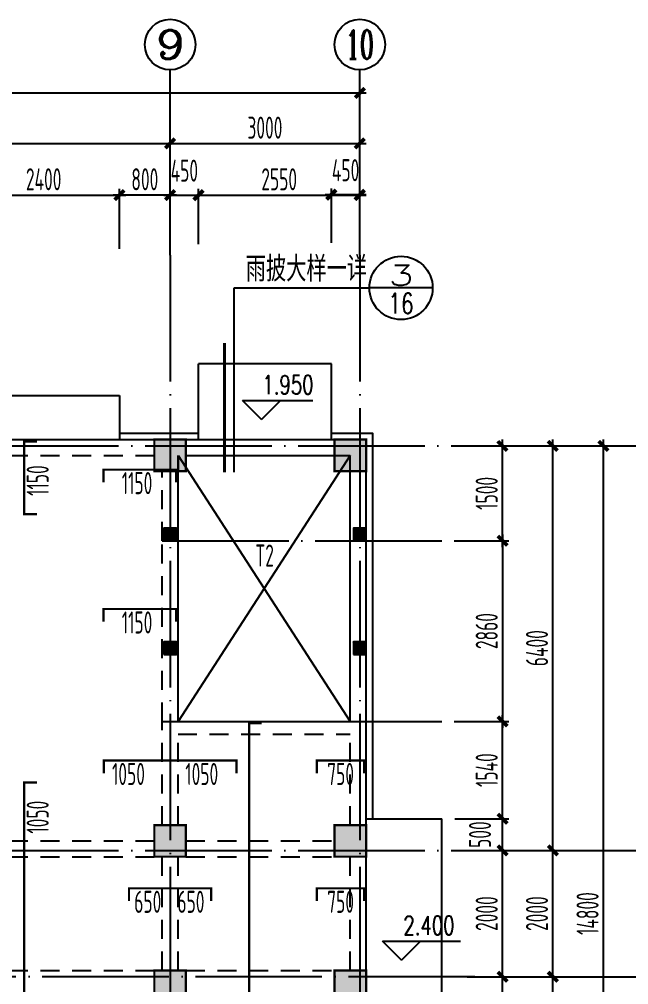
# Model space of a CAD drawing. Extents: x -472319 to -112444, y -516749 to -5704.
# Drawn here: x -248279 to -238641, y -56256 to -40980 of the extents above; entities that cross this region are included whole.
import ezdxf
from ezdxf.enums import TextEntityAlignment as Align

# ---------------------------------------------------------------- set-up
doc = ezdxf.new("R2010")
doc.units = 0
doc.header["$LTSCALE"] = 100
doc.header["$MEASUREMENT"] = 0
for name, pattern in [('3', [5, 3, -2]), ('CENTER', [2, 1.25, -0.25, 0.25, -0.25]), ('DOTE', [2.42, 2, -0.2, 0.02, -0.2])]:
    doc.linetypes.add(name, pattern=pattern)
for name, color, linetype in [('1301', 24, 'Continuous'), ('1305', 1, 'Continuous'), ('1306', 94, 'Continuous'), ('1307', 7, 'Continuous'), ('AXIS', 3, 'Continuous'), ('AXIS_TEXT', 7, 'Continuous'), ('COLUMN', 9, 'Continuous'), ('DIM_ELEV', 3, 'Continuous'), ('DIM_IDEN', 3, 'Continuous'), ('DOTE', 1, 'CENTER'), ('PUB_TEXT', 7, 'Continuous'), ('S_BEAM', 4, 'Continuous'), ('S_BEAMDASH', 134, '3'), ('S_CL', 2, 'Continuous'), ('坡道', 7, 'Continuous'), ('填充', 8, 'Continuous'), ('第三道尺寸线', 4, 'Continuous'), ('零厚板', 7, 'Continuous')]:
    doc.layers.add(name, color=color, linetype=linetype)
doc.styles.add('_HZTXT', font='txt.shx', dxfattribs={"width": 0.35, "bigfont": 'hztxt.shx'})
doc.styles.add('_TCH_AXIS', font='COMPLEX', dxfattribs={"bigfont": 'GBCBIG'})
doc.styles.add('_TCH_DIM', font='SIMPLEX', dxfattribs={"bigfont": 'GBCBIG'})
doc.styles.add('COMPLEX', font='COMPLEX')
doc.styles.add('HZ', font='tssdeng.shx', dxfattribs={"width": 0.6, "height": 350, "bigfont": 'a.shx'})
doc.styles.get("Standard").update_dxf_attribs({"font": 'tssdeng.shx', "width": 0.6, "bigfont": 'a.shx'})
doc.dimstyles.new('DIMN', dxfattribs={"dimtxt": 350, "dimasz": 150, "dimexe": 100, "dimexo": 100, "dimgap": 75, "dimtad": 1, "dimdec": 0, "dimzin": 0, "dimdsep": 46, "dimtxsty": 'HZ', "dimblk": 'ARCHTICK', "dimcen": 0.09, "dimdle": 100, "dimclrd": 3, "dimclre": 3, "dimclrt": 7, "dimazin": 2, "dimtfac": 1, "dimtdec": 0, "dimtmove": 2, "dimatfit": 3, "dimldrblk": 'ARCHTICK', "dimfxl": 1, "dimtolj": 1, "dimtzin": 0, "dimarcsym": 0})

# ---------------------------------------------------------------- blocks, each defined once
blk = doc.blocks.new('_ArchTick')
at = {"color": 0, "linetype": 'ByBlock', "const_width": 0.4}
blk.add_lwpolyline([(-0.5, -0.5), (0.5, 0.5)], dxfattribs=at)
blk = doc.blocks.new('*D560')
at = {"layer": 'AXIS', "color": 3, "lineweight": -2, "transparency": 16777216}
for p, q in [((-239841, -62631), (-239841, -56031)), ((-240975, -56131), (-239741, -56131)), ((-240975, -62531), (-239741, -62531))]:
    blk.add_line(p, q, dxfattribs=at)
at = {"layer": 'Defpoints', "color": 0, "transparency": 16777216}
for p in [(-241075, -56131), (-239841, -56131), (-241075, -62531)]:
    blk.add_point(p, dxfattribs=at)
at = {"layer": 'AXIS', "color": 3, "lineweight": -2, "transparency": 16777216, "xscale": 150, "yscale": 150, "zscale": 150}
for p, rotation in [((-239841, -56131), 90), ((-239841, -62531), 270)]:
    blk.add_blockref('_ArchTick', p, dxfattribs=dict(at, rotation=rotation))
at = {"layer": 'AXIS', "color": 7, "transparency": 16777216, "insert": (-240091, -59331), "char_height": 350, "attachment_point": 5, "rotation": 90, "style": 'HZ'}
blk.add_mtext('\\A1;6400', dxfattribs=at)
blk = doc.blocks.new('*D561')
at = {"layer": 'AXIS', "color": 3, "lineweight": -2, "transparency": 16777216}
for p, q in [((-239841, -56231), (-239841, -54031)), ((-240975, -54131), (-239741, -54131)), ((-240975, -56131), (-239741, -56131))]:
    blk.add_line(p, q, dxfattribs=at)
at = {"layer": 'Defpoints', "color": 0, "transparency": 16777216}
for p in [(-241075, -54131), (-239841, -54131), (-241075, -56131)]:
    blk.add_point(p, dxfattribs=at)
at = {"layer": 'AXIS', "color": 3, "lineweight": -2, "transparency": 16777216, "xscale": 150, "yscale": 150, "zscale": 150}
for p, rotation in [((-239841, -54131), 90), ((-239841, -56131), 270)]:
    blk.add_blockref('_ArchTick', p, dxfattribs=dict(at, rotation=rotation))
at = {"layer": 'AXIS', "color": 7, "transparency": 16777216, "insert": (-240091, -55131), "char_height": 350, "attachment_point": 5, "rotation": 90, "style": 'HZ'}
blk.add_mtext('\\A1;2000', dxfattribs=at)
blk = doc.blocks.new('*D562')
at = {"layer": 'AXIS', "color": 3, "lineweight": -2, "transparency": 16777216}
for p, q in [((-239841, -54231), (-239841, -47631)), ((-240975, -47731), (-239741, -47731)), ((-240975, -54131), (-239741, -54131))]:
    blk.add_line(p, q, dxfattribs=at)
at = {"layer": 'Defpoints', "color": 0, "transparency": 16777216}
for p in [(-241075, -47731), (-239841, -47731), (-241075, -54131)]:
    blk.add_point(p, dxfattribs=at)
at = {"layer": 'AXIS', "color": 3, "lineweight": -2, "transparency": 16777216, "xscale": 150, "yscale": 150, "zscale": 150}
for p, rotation in [((-239841, -47731), 90), ((-239841, -54131), 270)]:
    blk.add_blockref('_ArchTick', p, dxfattribs=dict(at, rotation=rotation))
at = {"layer": 'AXIS', "color": 7, "transparency": 16777216, "insert": (-240091, -50931), "char_height": 350, "attachment_point": 5, "rotation": 90, "style": 'HZ'}
blk.add_mtext('\\A1;6400', dxfattribs=at)
blk = doc.blocks.new('*D563')
at = {"layer": 'AXIS', "color": 3, "lineweight": -2, "transparency": 16777216}
for p, q in [((-239041, -62631), (-239041, -47631)), ((-240975, -47731), (-238941, -47731)), ((-240975, -62531), (-238941, -62531))]:
    blk.add_line(p, q, dxfattribs=at)
at = {"layer": 'Defpoints', "color": 0, "transparency": 16777216}
for p in [(-241075, -47731), (-239041, -47731), (-241075, -62531)]:
    blk.add_point(p, dxfattribs=at)
at = {"layer": 'AXIS', "color": 3, "lineweight": -2, "transparency": 16777216, "xscale": 150, "yscale": 150, "zscale": 150}
for p, rotation in [((-239041, -47731), 90), ((-239041, -62531), 270)]:
    blk.add_blockref('_ArchTick', p, dxfattribs=dict(at, rotation=rotation))
at = {"layer": 'AXIS', "color": 7, "transparency": 16777216, "insert": (-239291, -55131), "char_height": 350, "attachment_point": 5, "rotation": 90, "style": 'HZ'}
blk.add_mtext('\\A1;14800', dxfattribs=at)
blk = doc.blocks.new('*D572')
at = {"layer": 'AXIS', "color": 3, "lineweight": -2, "transparency": 16777216}
for p, q in [((-253194, -44611), (-253194, -42845)), ((-245894, -44611), (-245894, -42845)), ((-253294, -42945), (-245794, -42945))]:
    blk.add_line(p, q, dxfattribs=at)
at = {"layer": 'Defpoints', "color": 0, "transparency": 16777216}
for p in [(-245894, -42945), (-253194, -44711), (-245894, -44711)]:
    blk.add_point(p, dxfattribs=at)
at = {"layer": 'AXIS', "color": 3, "lineweight": -2, "transparency": 16777216, "xscale": 150, "yscale": 150, "zscale": 150, "rotation": 180}
blk.add_blockref('_ArchTick', (-253194, -42945), dxfattribs=at)
at = {"layer": 'AXIS', "color": 3, "lineweight": -2, "transparency": 16777216, "xscale": 150, "yscale": 150, "zscale": 150}
blk.add_blockref('_ArchTick', (-245894, -42945), dxfattribs=at)
at = {"layer": 'AXIS', "color": 7, "transparency": 16777216, "insert": (-249544, -42695), "char_height": 350, "attachment_point": 5, "style": 'HZ'}
blk.add_mtext('\\A1;7300', dxfattribs=at)
blk = doc.blocks.new('*D573')
at = {"layer": 'AXIS', "color": 3, "lineweight": -2, "transparency": 16777216}
for p, q in [((-245894, -44611), (-245894, -42845)), ((-242894, -44611), (-242894, -42845)), ((-245994, -42945), (-242794, -42945))]:
    blk.add_line(p, q, dxfattribs=at)
at = {"layer": 'Defpoints', "color": 0, "transparency": 16777216}
for p in [(-242894, -42945), (-245894, -44711), (-242894, -44711)]:
    blk.add_point(p, dxfattribs=at)
at = {"layer": 'AXIS', "color": 3, "lineweight": -2, "transparency": 16777216, "xscale": 150, "yscale": 150, "zscale": 150, "rotation": 180}
blk.add_blockref('_ArchTick', (-245894, -42945), dxfattribs=at)
at = {"layer": 'AXIS', "color": 3, "lineweight": -2, "transparency": 16777216, "xscale": 150, "yscale": 150, "zscale": 150}
blk.add_blockref('_ArchTick', (-242894, -42945), dxfattribs=at)
at = {"layer": 'AXIS', "color": 7, "transparency": 16777216, "insert": (-244394, -42695), "char_height": 350, "attachment_point": 5, "style": 'HZ'}
blk.add_mtext('\\A1;3000', dxfattribs=at)
blk = doc.blocks.new('*D574')
at = {"layer": 'AXIS', "color": 3, "lineweight": -2, "transparency": 16777216}
for p, q in [((-302794, -42145), (-242794, -42145)), ((-302694, -44611), (-302694, -42045)), ((-242894, -44611), (-242894, -42045))]:
    blk.add_line(p, q, dxfattribs=at)
at = {"layer": 'Defpoints', "color": 0, "transparency": 16777216}
for p in [(-242894, -42145), (-302694, -44711), (-242894, -44711)]:
    blk.add_point(p, dxfattribs=at)
at = {"layer": 'AXIS', "color": 3, "lineweight": -2, "transparency": 16777216, "xscale": 150, "yscale": 150, "zscale": 150, "rotation": 180}
blk.add_blockref('_ArchTick', (-302694, -42145), dxfattribs=at)
at = {"layer": 'AXIS', "color": 3, "lineweight": -2, "transparency": 16777216, "xscale": 150, "yscale": 150, "zscale": 150}
blk.add_blockref('_ArchTick', (-242894, -42145), dxfattribs=at)
at = {"layer": 'AXIS', "color": 7, "transparency": 16777216, "insert": (-272794, -41895), "char_height": 350, "attachment_point": 5, "style": 'HZ'}
blk.add_mtext('\\A1;59800', dxfattribs=at)
blk = doc.blocks.new('_AXISO')
blk.add_circle((0, 0), 0.5)
at = {"layer": 'AXIS_TEXT', "style": 'COMPLEX', "width": 1.041667}
blk.add_attdef('A', text='', height=0.56, dxfattribs=at).set_placement((-0.25, -0.28), (0.25, -0.28), align=Align.FIT)
blk = doc.blocks.new('*D589')
at = {"layer": 'Defpoints', "color": 0, "transparency": 16777216}
for p in [(-241490, -52091), (-240636, -52091), (-241490, -53631)]:
    blk.add_point(p, dxfattribs=at)
at = {"layer": '填充', "color": 3, "lineweight": -2, "transparency": 16777216}
for p, q in [((-240636, -53731), (-240636, -51991)), ((-241390, -52091), (-240536, -52091)), ((-241390, -53631), (-240536, -53631))]:
    blk.add_line(p, q, dxfattribs=at)
at = {"layer": '填充', "color": 3, "lineweight": -2, "transparency": 16777216, "xscale": 150, "yscale": 150, "zscale": 150}
for p, rotation in [((-240636, -52091), 90), ((-240636, -53631), 270)]:
    blk.add_blockref('_ArchTick', p, dxfattribs=dict(at, rotation=rotation))
at = {"layer": '填充', "color": 7, "transparency": 16777216, "insert": (-240886, -52861), "char_height": 350, "attachment_point": 5, "rotation": 90, "style": 'HZ'}
blk.add_mtext('\\A1;1540', dxfattribs=at)
blk = doc.blocks.new('*D621')
at = {"layer": '1301', "color": 3, "lineweight": -2, "transparency": 16777216}
for p, q in [((-245444, -44526), (-245444, -43662)), ((-242894, -44611), (-242894, -43662)), ((-245544, -43762), (-242794, -43762))]:
    blk.add_line(p, q, dxfattribs=at)
at = {"layer": 'Defpoints', "color": 0, "transparency": 16777216}
for p in [(-242894, -43762), (-245444, -44626), (-242894, -44711)]:
    blk.add_point(p, dxfattribs=at)
at = {"layer": '1301', "color": 3, "lineweight": -2, "transparency": 16777216, "xscale": 150, "yscale": 150, "zscale": 150, "rotation": 180}
blk.add_blockref('_ArchTick', (-245444, -43762), dxfattribs=at)
at = {"layer": '1301', "color": 3, "lineweight": -2, "transparency": 16777216, "xscale": 150, "yscale": 150, "zscale": 150}
blk.add_blockref('_ArchTick', (-242894, -43762), dxfattribs=at)
at = {"layer": '1301', "color": 7, "transparency": 16777216, "insert": (-244169, -43512), "char_height": 350, "attachment_point": 5, "style": 'HZ'}
blk.add_mtext('\\A1;2550', dxfattribs=at)
blk = doc.blocks.new('*D648')
at = {"layer": 'Defpoints', "color": 0, "transparency": 16777216}
for p in [(-241293, -56131), (-240636, -56131), (-241293, -58731)]:
    blk.add_point(p, dxfattribs=at)
at = {"layer": '第三道尺寸线', "color": 3, "lineweight": -2, "transparency": 16777216}
for p, q in [((-240636, -58831), (-240636, -56031)), ((-241193, -56131), (-240536, -56131)), ((-241193, -58731), (-240536, -58731))]:
    blk.add_line(p, q, dxfattribs=at)
at = {"layer": '第三道尺寸线', "color": 3, "lineweight": -2, "transparency": 16777216, "xscale": 150, "yscale": 150, "zscale": 150}
for p, rotation in [((-240636, -56131), 90), ((-240636, -58731), 270)]:
    blk.add_blockref('_ArchTick', p, dxfattribs=dict(at, rotation=rotation))
at = {"layer": '第三道尺寸线', "color": 7, "transparency": 16777216, "insert": (-240886, -57431), "char_height": 350, "attachment_point": 5, "rotation": 90, "style": 'HZ'}
blk.add_mtext('\\A1;2600', dxfattribs=at)
blk = doc.blocks.new('*D649')
at = {"layer": 'Defpoints', "color": 0, "transparency": 16777216}
for p in [(-241293, -54131), (-240636, -54131), (-241293, -56131)]:
    blk.add_point(p, dxfattribs=at)
at = {"layer": '第三道尺寸线', "color": 3, "lineweight": -2, "transparency": 16777216}
for p, q in [((-240636, -56231), (-240636, -54031)), ((-241193, -54131), (-240536, -54131)), ((-241193, -56131), (-240536, -56131))]:
    blk.add_line(p, q, dxfattribs=at)
at = {"layer": '第三道尺寸线', "color": 3, "lineweight": -2, "transparency": 16777216, "xscale": 150, "yscale": 150, "zscale": 150}
for p, rotation in [((-240636, -54131), 90), ((-240636, -56131), 270)]:
    blk.add_blockref('_ArchTick', p, dxfattribs=dict(at, rotation=rotation))
at = {"layer": '第三道尺寸线', "color": 7, "transparency": 16777216, "insert": (-240886, -55131), "char_height": 350, "attachment_point": 5, "rotation": 90, "style": 'HZ'}
blk.add_mtext('\\A1;2000', dxfattribs=at)
blk = doc.blocks.new('*D650')
at = {"layer": 'Defpoints', "color": 0, "transparency": 16777216}
for p in [(-241293, -53631), (-240636, -53631), (-241293, -54131)]:
    blk.add_point(p, dxfattribs=at)
at = {"layer": '第三道尺寸线', "color": 3, "lineweight": -2, "transparency": 16777216}
for p, q in [((-240636, -54231), (-240636, -53531)), ((-241193, -53631), (-240536, -53631)), ((-241193, -54131), (-240536, -54131))]:
    blk.add_line(p, q, dxfattribs=at)
at = {"layer": '第三道尺寸线', "color": 3, "lineweight": -2, "transparency": 16777216, "xscale": 150, "yscale": 150, "zscale": 150}
for p, rotation in [((-240636, -53631), 90), ((-240636, -54131), 270)]:
    blk.add_blockref('_ArchTick', p, dxfattribs=dict(at, rotation=rotation))
at = {"layer": '第三道尺寸线', "color": 7, "transparency": 16777216, "insert": (-240992, -53881), "char_height": 350, "attachment_point": 5, "rotation": 90, "style": 'HZ'}
blk.add_mtext('\\A1;500', dxfattribs=at)
blk = doc.blocks.new('*D655')
at = {"layer": '1301', "color": 3, "lineweight": -2, "transparency": 16777216}
for p, q in [((-245894, -44526), (-245894, -43662)), ((-245444, -44541), (-245444, -43662)), ((-245994, -43762), (-245344, -43762))]:
    blk.add_line(p, q, dxfattribs=at)
at = {"layer": 'Defpoints', "color": 0, "transparency": 16777216}
for p in [(-245444, -43762), (-245894, -44626), (-245444, -44641)]:
    blk.add_point(p, dxfattribs=at)
at = {"layer": '1301', "color": 3, "lineweight": -2, "transparency": 16777216, "xscale": 150, "yscale": 150, "zscale": 150, "rotation": 180}
blk.add_blockref('_ArchTick', (-245894, -43762), dxfattribs=at)
at = {"layer": '1301', "color": 3, "lineweight": -2, "transparency": 16777216, "xscale": 150, "yscale": 150, "zscale": 150}
blk.add_blockref('_ArchTick', (-245444, -43762), dxfattribs=at)
at = {"layer": '1301', "color": 7, "transparency": 16777216, "insert": (-245669, -43375), "char_height": 350, "attachment_point": 5, "style": 'HZ'}
blk.add_mtext('\\A1;450', dxfattribs=at)
blk = doc.blocks.new('*D656')
at = {"layer": '1301', "color": 3, "lineweight": -2, "transparency": 16777216}
for p, q in [((-243344, -44519), (-243344, -43655)), ((-242894, -44534), (-242894, -43655)), ((-243444, -43755), (-242794, -43755))]:
    blk.add_line(p, q, dxfattribs=at)
at = {"layer": 'Defpoints', "color": 0, "transparency": 16777216}
for p in [(-242894, -43755), (-243344, -44619), (-242894, -44634)]:
    blk.add_point(p, dxfattribs=at)
at = {"layer": '1301', "color": 3, "lineweight": -2, "transparency": 16777216, "xscale": 150, "yscale": 150, "zscale": 150, "rotation": 180}
blk.add_blockref('_ArchTick', (-243344, -43755), dxfattribs=at)
at = {"layer": '1301', "color": 3, "lineweight": -2, "transparency": 16777216, "xscale": 150, "yscale": 150, "zscale": 150}
blk.add_blockref('_ArchTick', (-242894, -43755), dxfattribs=at)
at = {"layer": '1301', "color": 7, "transparency": 16777216, "insert": (-243119, -43368), "char_height": 350, "attachment_point": 5, "style": 'HZ'}
blk.add_mtext('\\A1;450', dxfattribs=at)
blk = doc.blocks.new('*D662')
at = {"layer": '1301', "color": 3, "lineweight": -2, "transparency": 16777216}
for p, q in [((-246694, -44611), (-246694, -43662)), ((-245894, -44611), (-245894, -43662)), ((-245794, -43762), (-246794, -43762))]:
    blk.add_line(p, q, dxfattribs=at)
at = {"layer": 'Defpoints', "color": 0, "transparency": 16777216}
for p in [(-246694, -43762), (-246694, -44711), (-245894, -44711)]:
    blk.add_point(p, dxfattribs=at)
at = {"layer": '1301', "color": 3, "lineweight": -2, "transparency": 16777216, "xscale": 150, "yscale": 150, "zscale": 150, "rotation": 180}
blk.add_blockref('_ArchTick', (-246694, -43762), dxfattribs=at)
at = {"layer": '1301', "color": 3, "lineweight": -2, "transparency": 16777216, "xscale": 150, "yscale": 150, "zscale": 150}
blk.add_blockref('_ArchTick', (-245894, -43762), dxfattribs=at)
at = {"layer": '1301', "color": 7, "transparency": 16777216, "insert": (-246294, -43512), "char_height": 350, "attachment_point": 5, "style": 'HZ'}
blk.add_mtext('\\A1;800', dxfattribs=at)
blk = doc.blocks.new('*D738')
at = {"layer": 'Defpoints', "color": 0, "transparency": 16777216}
for p in [(-241490, -47731), (-240636, -47731), (-241490, -49231)]:
    blk.add_point(p, dxfattribs=at)
at = {"layer": '填充', "color": 3, "lineweight": -2, "transparency": 16777216}
for p, q in [((-240636, -49331), (-240636, -47631)), ((-241390, -47731), (-240536, -47731)), ((-241390, -49231), (-240536, -49231))]:
    blk.add_line(p, q, dxfattribs=at)
at = {"layer": '填充', "color": 3, "lineweight": -2, "transparency": 16777216, "xscale": 150, "yscale": 150, "zscale": 150}
for p, rotation in [((-240636, -47731), 90), ((-240636, -49231), 270)]:
    blk.add_blockref('_ArchTick', p, dxfattribs=dict(at, rotation=rotation))
at = {"layer": '填充', "color": 7, "transparency": 16777216, "insert": (-240886, -48481), "char_height": 350, "attachment_point": 5, "rotation": 90, "style": 'HZ'}
blk.add_mtext('\\A1;1500', dxfattribs=at)
blk = doc.blocks.new('*D739')
at = {"layer": 'Defpoints', "color": 0, "transparency": 16777216}
for p in [(-241390, -49231), (-241390, -52091), (-240636, -52091)]:
    blk.add_point(p, dxfattribs=at)
at = {"layer": '填充', "color": 3, "lineweight": -2, "transparency": 16777216}
for p, q in [((-240636, -49131), (-240636, -52191)), ((-241290, -49231), (-240536, -49231)), ((-241290, -52091), (-240536, -52091))]:
    blk.add_line(p, q, dxfattribs=at)
at = {"layer": '填充', "color": 3, "lineweight": -2, "transparency": 16777216, "xscale": 150, "yscale": 150, "zscale": 150}
for p, rotation in [((-240636, -49231), 90), ((-240636, -52091), 270)]:
    blk.add_blockref('_ArchTick', p, dxfattribs=dict(at, rotation=rotation))
at = {"layer": '填充', "color": 7, "transparency": 16777216, "insert": (-240886, -50661), "char_height": 350, "attachment_point": 5, "rotation": 90, "style": 'HZ'}
blk.add_mtext('\\A1;2860', dxfattribs=at)
blk = doc.blocks.new('*D1267')
at = {"layer": '1301', "color": 3, "lineweight": -2, "transparency": 16777216}
for p, q in [((-249094, -44611), (-249094, -43662)), ((-246694, -44611), (-246694, -43662)), ((-249194, -43762), (-246594, -43762))]:
    blk.add_line(p, q, dxfattribs=at)
at = {"layer": 'Defpoints', "color": 0, "transparency": 16777216}
for p in [(-246694, -43762), (-249094, -44711), (-246694, -44711)]:
    blk.add_point(p, dxfattribs=at)
at = {"layer": '1301', "color": 3, "lineweight": -2, "transparency": 16777216, "xscale": 150, "yscale": 150, "zscale": 150, "rotation": 180}
blk.add_blockref('_ArchTick', (-249094, -43762), dxfattribs=at)
at = {"layer": '1301', "color": 3, "lineweight": -2, "transparency": 16777216, "xscale": 150, "yscale": 150, "zscale": 150}
blk.add_blockref('_ArchTick', (-246694, -43762), dxfattribs=at)
at = {"layer": '1301', "color": 7, "transparency": 16777216, "insert": (-247894, -43512), "char_height": 350, "attachment_point": 5, "style": 'HZ'}
blk.add_mtext('\\A1;2400', dxfattribs=at)

msp = doc.modelspace()

# ---------------------------------------------------------------- hatches: boundary and pattern name
at = {"layer": 'COLUMN'}
h = msp.add_hatch(dxfattribs=at)
h.set_pattern_fill('ANSI31', color=0)
h.set_pattern_definition([(45, (-297031.32863, 136507.10955), (-0.08838834765, 0.08838834765), [])])
h.paths.add_polyline_path([(-245993.829, -49230.89), (-245793.829, -49230.89), (-245793.829, -49030.89), (-245993.829, -49030.89)])
h = msp.add_hatch(dxfattribs=at)
h.set_pattern_fill('ANSI31', color=0)
h.set_pattern_definition([(45, (-294031.32863, 136507.10955), (-0.08838834765, 0.08838834765), [])])
h.paths.add_polyline_path([(-242993.829, -49230.89), (-242793.829, -49230.89), (-242793.829, -49030.89), (-242993.829, -49030.89)])
h = msp.add_hatch(dxfattribs=at)
h.set_pattern_fill('ANSI31', color=0)
h.set_pattern_definition([(45, (-297031.33058, 134707.10809), (-0.08838834765, 0.08838834765), [])])
h.paths.add_polyline_path([(-245993.831, -51030.892), (-245793.831, -51030.892), (-245793.831, -50830.892), (-245993.831, -50830.892)])
h = msp.add_hatch(dxfattribs=at)
h.set_pattern_fill('ANSI31', color=0)
h.set_pattern_definition([(45, (-294031.33058, 134707.10809), (-0.08838834765, 0.08838834765), [])])
h.paths.add_polyline_path([(-242993.831, -51030.892), (-242793.831, -51030.892), (-242793.831, -50830.892), (-242993.831, -50830.892)])
at = {"layer": 'S_CL'}
h = msp.add_hatch(dxfattribs=at)
h.set_pattern_fill('ANSI31', color=256)
h.set_pattern_definition([(45, (110874.16938, 392414.60853), (-0.088388347648, 0.088388347648), [])])
h.paths.add_polyline_path([(-242793.829, -48130.89), (-242793.829, -47630.89), (-243293.829, -47630.89), (-243293.829, -48130.89)])
h.paths.add_polyline_path([(-242793.829, -54230.891), (-242793.829, -53730.891), (-243293.829, -53730.891), (-243293.829, -54230.891)])
h.paths.add_polyline_path([(-242793.829, -56530.891), (-242793.829, -56030.891), (-243293.829, -56030.891), (-243293.829, -56530.891)])
h.paths.add_polyline_path([(-242793.829, -62630.891), (-242793.829, -62130.891), (-243293.829, -62130.891), (-243293.829, -62630.891)])
h.paths.add_polyline_path([(-245643.829, -48130.89), (-245643.829, -47630.89), (-246143.829, -47630.89), (-246143.829, -48130.89)])
h.paths.add_polyline_path([(-245643.829, -54230.891), (-245643.829, -53730.891), (-246143.829, -53730.891), (-246143.829, -54230.891)])
h.paths.add_polyline_path([(-245643.829, -56530.891), (-245643.829, -56030.891), (-246143.829, -56030.891), (-246143.829, -56530.891)])
h.paths.add_polyline_path([(-245643.829, -62630.891), (-245643.829, -62130.891), (-246143.829, -62130.891), (-246143.829, -62630.891)])
h.paths.add_polyline_path([(-252943.829, -48130.89), (-252943.829, -47630.89), (-253443.829, -47630.89), (-253443.829, -48130.89)])
h.paths.add_polyline_path([(-252943.829, -54230.891), (-252943.829, -53730.891), (-253443.829, -53730.891), (-253443.829, -54230.891)])
h.paths.add_polyline_path([(-252943.829, -56530.891), (-252943.829, -56030.891), (-253443.829, -56030.891), (-253443.829, -56530.891)])
h.paths.add_polyline_path([(-252943.829, -62630.891), (-252943.829, -62130.891), (-253443.829, -62130.891), (-253443.829, -62630.891)])
h.paths.add_polyline_path([(-260243.829, -48130.89), (-260243.829, -47630.89), (-260743.829, -47630.89), (-260743.829, -48130.89)])
h.paths.add_polyline_path([(-260243.829, -54230.891), (-260243.829, -53730.891), (-260743.829, -53730.891), (-260743.829, -54230.891)])
h.paths.add_polyline_path([(-260243.829, -56530.891), (-260243.829, -56030.891), (-260743.829, -56030.891), (-260743.829, -56530.891)])
h.paths.add_polyline_path([(-260243.829, -62630.891), (-260243.829, -62130.891), (-260743.829, -62130.891), (-260743.829, -62630.891)])
h.paths.add_polyline_path([(-267543.829, -48130.89), (-267543.829, -47630.89), (-268043.829, -47630.89), (-268043.829, -48130.89)])
h.paths.add_polyline_path([(-267543.829, -54230.891), (-267543.829, -53730.891), (-268043.829, -53730.891), (-268043.829, -54230.891)])
h.paths.add_polyline_path([(-267543.829, -56530.891), (-267543.829, -56030.891), (-268043.829, -56030.891), (-268043.829, -56530.891)])
h.paths.add_polyline_path([(-267543.829, -62630.891), (-267543.829, -62030.891), (-268043.829, -62030.891), (-268043.829, -62630.891)])
h.paths.add_polyline_path([(-270543.829, -48130.89), (-270543.829, -47630.89), (-271043.829, -47630.89), (-271043.829, -48130.89)])
h.paths.add_polyline_path([(-270543.829, -54230.891), (-270543.829, -53730.891), (-271043.829, -53730.891), (-271043.829, -54230.891)])
h.paths.add_polyline_path([(-277543.831, -48230.89), (-277543.831, -47630.89), (-278043.831, -47630.89), (-278043.831, -48230.89)])
h.paths.add_polyline_path([(-277543.831, -54230.891), (-277543.831, -53730.891), (-278043.831, -53730.891), (-278043.831, -54230.891)])
h.paths.add_polyline_path([(-277543.831, -56530.891), (-277543.831, -56030.891), (-278043.831, -56030.891), (-278043.831, -56530.891)])
h.paths.add_polyline_path([(-277543.831, -62630.891), (-277543.831, -62030.891), (-278043.831, -62030.891), (-278043.831, -62630.891)])
h.paths.add_polyline_path([(-284843.831, -48130.89), (-284843.831, -47630.89), (-285343.831, -47630.89), (-285343.831, -48130.89)])
h.paths.add_polyline_path([(-284843.831, -54230.891), (-284843.831, -53730.891), (-285343.831, -53730.891), (-285343.831, -54230.891)])
h.paths.add_polyline_path([(-284843.831, -56530.891), (-284843.831, -56030.891), (-285343.831, -56030.891), (-285343.831, -56530.891)])
h.paths.add_polyline_path([(-284843.831, -62630.891), (-284843.831, -62130.891), (-285343.831, -62130.891), (-285343.831, -62630.891)])
h.paths.add_polyline_path([(-292143.831, -48130.89), (-292143.831, -47630.89), (-292643.831, -47630.89), (-292643.831, -48130.89)])
h.paths.add_polyline_path([(-292143.831, -54230.891), (-292143.831, -53730.891), (-292643.831, -53730.891), (-292643.831, -54230.891)])
h.paths.add_polyline_path([(-292143.831, -56530.891), (-292143.831, -56030.891), (-292643.831, -56030.891), (-292643.831, -56530.891)])
h.paths.add_polyline_path([(-292143.831, -62630.891), (-292143.831, -62130.891), (-292643.831, -62130.891), (-292643.831, -62630.891)])
h.paths.add_polyline_path([(-299443.831, -48130.89), (-299443.831, -47630.89), (-299943.831, -47630.89), (-299943.831, -48130.89)])
h.paths.add_polyline_path([(-299443.831, -54230.891), (-299443.831, -53730.891), (-299943.831, -53730.891), (-299943.831, -54230.891)])
h.paths.add_polyline_path([(-299443.831, -56530.891), (-299443.831, -56030.891), (-299943.831, -56030.891), (-299943.831, -56530.891)])
h.paths.add_polyline_path([(-299443.831, -62630.891), (-299443.831, -62130.891), (-299943.831, -62130.891), (-299943.831, -62630.891)])
h.paths.add_polyline_path([(-302293.831, -48130.89), (-302293.831, -47630.89), (-302793.831, -47630.89), (-302793.831, -48130.89)])
h.paths.add_polyline_path([(-302293.831, -54230.891), (-302293.831, -53730.891), (-302793.831, -53730.891), (-302793.831, -54230.891)])
h.paths.add_polyline_path([(-302293.831, -56530.891), (-302293.831, -56030.891), (-302793.831, -56030.891), (-302793.831, -56530.891)])
h.paths.add_polyline_path([(-302293.831, -62630.891), (-302293.831, -62130.891), (-302793.831, -62130.891), (-302793.831, -62630.891)])

# ---------------------------------------------------------------- linework, layer by layer
for p, q in [((-245443.829, -47630.89), (-245443.829, -46430.89)), ((-245443.829, -47630.891), (-245443.829, -46430.891)), ((-243343.829, -46430.891), (-245443.829, -46430.891)), ((-243343.829, -47630.891), (-243343.829, -46430.891)), ((-249093.829, -46930.89), (-246693.829, -46930.89)), ((-242793.829, -53630.891), (-241593.829, -53630.891)), ((-241593.829, -58730.891), (-241593.829, -53630.891))]:
    msp.add_line(p, q)
for points in [[(-246693.829, -47530.89), (-245443.829, -47530.89)], [(-243343.829, -47530.89), (-242693.829, -47530.89), (-242693.829, -53630.89)]]:
    msp.add_lwpolyline(points)
at = {"layer": '1305', "const_width": 35}
for points in [[(-248001.333, -48810.892), (-248201.333, -48810.892), (-248201.333, -47660.892), (-248001.333, -47660.892)], [(-246948.829, -48305.89), (-246948.829, -48105.89), (-245798.829, -48105.89), (-245798.829, -48305.89)], [(-246948.829, -50510.89), (-246948.829, -50310.89), (-245798.829, -50310.89), (-245798.829, -50510.89)], [(-244444.829, -57055.891), (-244644.829, -57055.891), (-244644.829, -52120.89), (-244444.829, -52120.89)], [(-246943.829, -52908.89), (-246943.829, -52708.89), (-244843.829, -52708.891), (-244843.829, -52908.891)], [(-243573.829, -52908.89), (-243573.829, -52708.89), (-242823.829, -52708.89), (-242823.829, -52908.89)], [(-248001.333, -57205.891), (-248201.333, -57205.891), (-248201.333, -53055.891), (-248001.333, -53055.891)], [(-246543.829, -54930.891), (-246543.829, -54730.891), (-245243.829, -54730.891), (-245243.829, -54930.891)], [(-243573.829, -54930.891), (-243573.829, -54730.891), (-242823.829, -54730.891), (-242823.829, -54930.891)]]:
    msp.add_lwpolyline(points, dxfattribs=at)
at = {"layer": 'AXIS'}
for p, q in [((-245893.829, -44711.242), (-245893.829, -41780.447)), ((-242893.829, -44711.242), (-242893.829, -41780.447)), ((-241075.018, -47730.89), (-238341.018, -47730.89)), ((-241075.018, -54130.89), (-238341.018, -54130.89)), ((-241075.018, -56130.89), (-238341.018, -56130.89))]:
    msp.add_line(p, q, dxfattribs=at)
at = {"layer": 'COLUMN', "color": 0}
for points in [[(-245993.829, -49230.89), (-245793.829, -49230.89), (-245793.829, -49030.89), (-245993.829, -49030.89)], [(-242993.829, -49230.89), (-242793.829, -49230.89), (-242793.829, -49030.89), (-242993.829, -49030.89)], [(-245993.831, -51030.892), (-245793.831, -51030.892), (-245793.831, -50830.892), (-245993.831, -50830.892)], [(-242993.831, -51030.892), (-242793.831, -51030.892), (-242793.831, -50830.892), (-242993.831, -50830.892)]]:
    msp.add_lwpolyline(points, close=True, dxfattribs=at)
at = {"layer": 'DIM_ELEV'}
for p, q in [((-244447.902, -47311.744), (-244747.902, -47011.744)), ((-244747.902, -47011.744), (-244147.902, -47011.744)), ((-244447.902, -47311.744), (-244147.902, -47011.744)), ((-244447.902, -47011.744), (-243634.902, -47011.744)), ((-242232.13, -55867.5), (-242532.13, -55567.5)), ((-242532.13, -55567.5), (-241300.064, -55567.5)), ((-242232.13, -55867.5), (-241932.13, -55567.5))]:
    msp.add_line(p, q, dxfattribs=at)
at = {"layer": 'DIM_IDEN'}
for p, q in [((-244882.791, -45230.851), (-242741.441, -45230.851)), ((-244882.791, -48147.61), (-244882.791, -45230.851)), ((-241741.441, -45230.851), (-242741.441, -45230.851))]:
    msp.add_line(p, q, dxfattribs=at)
at = {"layer": 'DIM_IDEN', "const_width": 50}
msp.add_lwpolyline([(-245032.791, -48147.61), (-245032.791, -46103.369)], dxfattribs=at)
at = {"layer": 'DIM_IDEN'}
msp.add_circle((-242241.441, -45230.851), 500, dxfattribs=at)
at = {"layer": 'DOTE', "linetype": 'DOTE', "ltscale": 10}
for p, q in [((-245893.829, -44711.242), (-245893.829, -66861.282)), ((-242893.829, -44711.242), (-242893.829, -66861.282)), ((-304367.647, -47730.89), (-241075.018, -47730.89)), ((-246018.829, -49230.89), (-241075.018, -49230.89)), ((-246018.829, -52090.89), (-241075.018, -52090.89)), ((-304367.647, -54130.89), (-241075.018, -54130.89)), ((-241075.018, -56130.89), (-304367.647, -56130.89))]:
    msp.add_line(p, q, dxfattribs=at)
at = {"layer": 'S_BEAM'}
for p, q in [((-249543.829, -47630.89), (-246143.829, -47630.89)), ((-245643.829, -47630.89), (-243293.829, -47630.89)), ((-245768.829, -52090.89), (-245768.829, -47880.89)), ((-245768.829, -47880.89), (-245768.829, -48130.89)), ((-245643.829, -47880.89), (-243043.829, -47880.89)), ((-243043.829, -52090.89), (-243043.829, -47880.89)), ((-243043.829, -47880.89), (-243043.829, -47880.89)), ((-242793.829, -49230.89), (-242793.829, -48130.89)), ((-242793.829, -52090.891), (-242793.829, -49230.89)), ((-245768.829, -52090.89), (-243043.829, -52090.89)), ((-242793.829, -53730.891), (-242793.829, -52090.891)), ((-242793.829, -56030.891), (-242793.829, -54230.891))]:
    msp.add_line(p, q, dxfattribs=at)
at = {"layer": 'S_BEAMDASH'}
for p, q in [((-249443.829, -47880.89), (-246143.829, -47880.89)), ((-246018.829, -49230.89), (-246018.829, -48130.89)), ((-246018.829, -52090.891), (-246018.829, -49230.89)), ((-246018.829, -53730.891), (-246018.829, -52090.891)), ((-245768.829, -53730.891), (-245768.829, -52290.89)), ((-245768.829, -52290.89), (-243043.829, -52290.89)), ((-243043.829, -53730.891), (-243043.829, -52290.89)), ((-249443.829, -53980.891), (-246143.829, -53980.891)), ((-245643.829, -53980.891), (-243293.829, -53980.891)), ((-249443.829, -54230.891), (-246143.829, -54230.891)), ((-246018.829, -56030.891), (-246018.829, -54230.891)), ((-245768.829, -56030.891), (-245768.829, -54230.891)), ((-245643.829, -54230.891), (-243293.829, -54230.891)), ((-243043.829, -56030.891), (-243043.829, -54230.891)), ((-249443.829, -56030.891), (-246143.829, -56030.891)), ((-245643.829, -56030.891), (-243293.829, -56030.891))]:
    msp.add_line(p, q, dxfattribs=at)
at = {"layer": 'S_CL', "const_width": 35}
for points in [[(-245643.829, -48130.89), (-245643.829, -47630.89), (-246143.829, -47630.89), (-246143.829, -48130.89)], [(-242793.829, -48130.89), (-242793.829, -47630.89), (-243293.829, -47630.89), (-243293.829, -48130.89)], [(-245643.829, -54230.891), (-245643.829, -53730.891), (-246143.829, -53730.891), (-246143.829, -54230.891)], [(-242793.829, -54230.891), (-242793.829, -53730.891), (-243293.829, -53730.891), (-243293.829, -54230.891)], [(-245643.829, -56530.891), (-245643.829, -56030.891), (-246143.829, -56030.891), (-246143.829, -56530.891)], [(-242793.829, -56530.891), (-242793.829, -56030.891), (-243293.829, -56030.891), (-243293.829, -56530.891)]]:
    msp.add_lwpolyline(points, close=True, dxfattribs=at)
at = {"layer": '坡道'}
msp.add_line((-246693.829, -46930.89), (-246693.829, -47630.89), dxfattribs=at)
at = {"layer": '零厚板'}
for p, q in [((-245768.829, -47880.89), (-243043.829, -52090.89)), ((-243043.829, -47880.89), (-245768.829, -52090.89))]:
    msp.add_line(p, q, dxfattribs=at)

# ---------------------------------------------------------------- block references
at = {"layer": 'AXIS'}
ref = msp.add_blockref('_AXISO', (-245893.829, -41380.447), dxfattribs=dict(at, xscale=800, yscale=800, zscale=800))
ref.add_attrib('A', '9', dxfattribs={"layer": 'AXIS_TEXT', "height": 452.548, "style": '_TCH_AXIS', "width": 1.5}).set_placement((-246120.103, -41606.721), (-245667.554, -41606.721), align=Align.FIT)
ref = msp.add_blockref('_AXISO', (-242893.829, -41380.447), dxfattribs=dict(at, xscale=800, yscale=800, zscale=800))
ref.add_attrib('A', '10', dxfattribs={"layer": 'AXIS_TEXT', "height": 452.5483, "style": '_TCH_AXIS', "width": 0.724138}).set_placement((-243120.103, -41606.721), (-242667.554, -41606.721), align=Align.FIT)

# ---------------------------------------------------------------- texts
at = {"layer": '1306', "width": 0.6}
for s, p in [('1150', (-247812.934, -48520.892)), ('1050', (-247812.934, -53865.891))]:
    msp.add_text(s, height=350, rotation=90, dxfattribs=at).set_placement(p)
for s, p in [('1150', (-246658.829, -48494.291)), ('1150', (-246658.829, -50699.291)), ('1050', (-246812.829, -53097.291)), ('1050', (-245653.829, -53097.291)), ('750', (-243408.829, -53097.291)), ('650', (-246461.329, -55119.292)), ('650', (-245778.829, -55119.292)), ('750', (-243408.829, -55119.291))]:
    msp.add_text(s, height=350, dxfattribs=at).set_placement(p)
at = {"layer": '1307', "width": 0.6}
msp.add_text('T2', height=350, dxfattribs=at).set_placement((-244547.206, -49640.829))
at = {"layer": 'PUB_TEXT'}
for s, height, style, width, p in [('雨披大样一详', 400, '_HZTXT', 0.8, (-244698.449, -45130.851)), ('1.950', 297.5, '_TCH_DIM', 0.705882, (-244434.902, -46911.744)), ('2.400', 297.5, '_TCH_DIM', 0.705882, (-242205.064, -55467.5))]:
    msp.add_text(s, height=height, dxfattribs=dict(at, style=style, width=width)).set_placement(p)
at = {"layer": 'PUB_TEXT', "style": '_HZTXT'}
for s, height, width, p, p2 in [('3', 321.994, 1.875, (-242442.687, -45190.602), (-242040.195, -45190.602)), ('16', 321.9938, 0.905172, (-242442.687, -45637.602), (-242040.195, -45637.602))]:
    msp.add_text(s, height=height, dxfattribs=dict(at, width=width)).set_placement(p, p2, align=Align.FIT)

# ---------------------------------------------------------------- dimensions: what is measured, and where the dimension line sits
at = {"layer": '1301', "color": 7}
for base, p1, p2, picture, middle in [((-245443.829, -43762.5), (-245893.829, -44626.242), (-245443.829, -44641.242), '*D655', (-245668.829, -43375)), ((-242893.829, -43755), (-243343.829, -44618.742), (-242893.829, -44633.742), '*D656', (-243118.829, -43367.5)), ((-246693.829, -43762.5), (-245893.829, -44711.242), (-246693.829, -44711.242), '*D662', (-246293.829, -43512.5)), ((-242893.829, -43762.5), (-245443.829, -44626.242), (-242893.829, -44711.242), '*D621', (-244168.829, -43512.5))]:
    dim = msp.add_linear_dim(base=base, p1=p1, p2=p2, dimstyle='DIMN', override={"dimfxl": 100}, dxfattribs=at)
    dim.commit()
    dim.dimension.update_dxf_attribs({"geometry": picture, "text_midpoint": middle})
dim = msp.add_linear_dim(base=(-246693.829, -43762.5), p1=(-249093.829, -44711.242), p2=(-246693.829, -44711.242), angle=180, dimstyle='DIMN', override={"dimfxl": 100}, dxfattribs=at)
dim.commit()
dim.dimension.update_dxf_attribs({"geometry": '*D1267', "text_midpoint": (-247893.829, -43512.5)})
at = {"layer": 'AXIS'}
for p1, p2, distance, picture, middle in [((-302693.829, -44711.242), (-242893.829, -44711.242), 2566.5, '*D574', (-272793.829, -41894.742)), ((-253193.829, -44711.242), (-245893.829, -44711.242), 1766.5, '*D572', (-249543.829, -42694.742)), ((-245893.829, -44711.242), (-242893.829, -44711.242), 1766.5, '*D573', (-244393.829, -42694.742)), ((-241075.018, -54130.89), (-241075.018, -47730.89), -1234, '*D562', (-240091.018, -50930.89)), ((-241075.018, -62530.89), (-241075.018, -47730.89), -2034, '*D563', (-239291.018, -55130.89)), ((-241075.018, -56130.89), (-241075.018, -54130.89), -1234, '*D561', (-240091.018, -55130.89)), ((-241075.018, -62530.89), (-241075.018, -56130.89), -1234, '*D560', (-240091.018, -59330.89))]:
    dim = msp.add_aligned_dim(p1=p1, p2=p2, distance=distance, dimstyle='DIMN', dxfattribs=at)
    dim.commit()
    dim.dimension.update_dxf_attribs({"geometry": picture, "text_midpoint": middle})
at = {"layer": '填充', "color": 7}
for base, p1, p2, picture, middle in [((-240636, -47730.89), (-241490, -49230.89), (-241490, -47730.89), '*D738', (-240886, -48480.89)), ((-240636, -52090.89), (-241390, -49230.89), (-241390, -52090.89), '*D739', (-240886, -50660.89)), ((-240636, -52090.89), (-241490, -53630.891), (-241490, -52090.89), '*D589', (-240886, -52860.891))]:
    dim = msp.add_linear_dim(base=base, p1=p1, p2=p2, angle=90, dimstyle='DIMN', override={"dimfxl": 100}, dxfattribs=at)
    dim.commit()
    dim.dimension.update_dxf_attribs({"geometry": picture, "text_midpoint": middle})
at = {"layer": '第三道尺寸线'}
dim = msp.add_linear_dim(base=(-240636, -53630.891), p1=(-241293.236, -54130.891), p2=(-241293.236, -53630.891), angle=90, dimstyle='DIMN', dxfattribs=at)
dim.commit()
dim.dimension.update_dxf_attribs({"geometry": '*D650', "text_midpoint": (-240992.408, -53880.891), "dimtype": 161})
for p1, p2, picture, middle in [((-241293.236, -56130.891), (-241293.236, -54130.891), '*D649', (-240886, -55130.891)), ((-241293.236, -58730.891), (-241293.236, -56130.891), '*D648', (-240886, -57430.891))]:
    dim = msp.add_aligned_dim(p1=p1, p2=p2, distance=-657.236, dimstyle='DIMN', dxfattribs=at)
    dim.commit()
    dim.dimension.update_dxf_attribs({"geometry": picture, "text_midpoint": middle})

doc.saveas('drawing.dxf')
